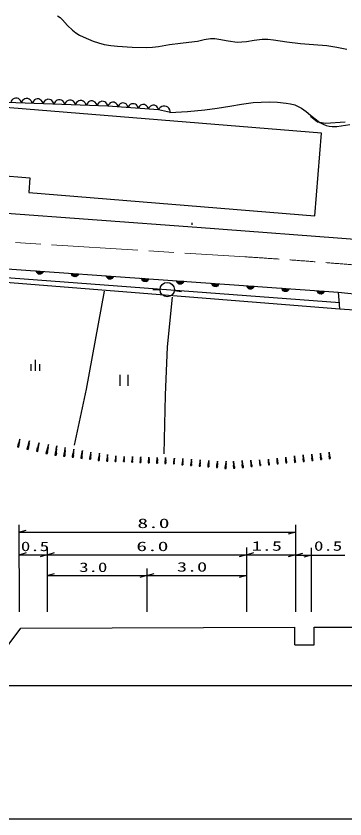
# Model space of a CAD drawing. Units: millimetres, scale not verified. Extents: x 40000 to 680000, y 20000 to 380000.
# Drawn here: x 497538 to 543152, y 205000 to 316202 of the extents above; entities that cross this region are included whole.
import ezdxf
from ezdxf.enums import TextEntityAlignment as Align

# ---------------------------------------------------------------- set-up
doc = ezdxf.new("R2010")
doc.units = ezdxf.units.MM
doc.header["$LTSCALE"] = 1000
doc.linetypes.add('CHAIN', pattern=[18.5, 12, -1.5, 3.5, -1.5])
for name, color, linetype, lineweight in [('M-BGD', 7, 'Continuous', 25), ('M-BMK', 2, 'CHAIN', 13), ('M-TTL-BAND', 7, 'Continuous', 25)]:
    doc.layers.add(name, color=color, linetype=linetype, lineweight=lineweight)
doc.styles.add('ＭＳ ゴシック', font='')
doc.styles.get('ＭＳ ゴシック').set_extended_font_data('MS Gothic')

# ---------------------------------------------------------------- blocks, each defined once
blk = doc.blocks.new('BUHIN41')
at = {"color": 7, "linetype": 'Continuous', "lineweight": 25}
for p, q in [((43, -432), (-36, 360)), ((-34, 155), (25, -434)), ((2, 159), (61, -430)), ((12, -435), (-26, -57)), ((-26, -263), (-9, -437)), ((79, -429), (41, -50)), ((79, -252), (97, -427))]:
    blk.add_line(p, q, dxfattribs=at)
blk.add_lwpolyline([(114, -441), (-45, 448), (-25, -455)], close=True, dxfattribs=at)
blk = doc.blocks.new('BUHIN42')
at = {"color": 7, "linetype": 'Continuous', "lineweight": 25}
for p, q in [((38, -384), (-32, 320)), ((-30, 138), (22, -386)), ((2, 141), (54, -383)), ((10, -387), (-23, -51)), ((-23, -233), (-8, -389)), ((70, -381), (37, -45)), ((71, -224), (86, -379))]:
    blk.add_line(p, q, dxfattribs=at)
blk.add_lwpolyline([(101, -392), (-40, 398), (-22, -404)], close=True, dxfattribs=at)
blk = doc.blocks.new('BUHIN43')
at = {"color": 7, "linetype": 'Continuous', "lineweight": 25}
for p, q in [((48, -480), (-40, 401)), ((-37, 172), (28, -482)), ((3, 176), (68, -478)), ((13, -484), (-29, -63)), ((-29, -292), (-9, -486)), ((88, -476), (46, -56)), ((88, -280), (107, -474))]:
    blk.add_line(p, q, dxfattribs=at)
blk.add_lwpolyline([(127, -490), (-49, 498), (-28, -505)], close=True, dxfattribs=at)
blk = doc.blocks.new('BUHIN45')
at = {"color": 7, "linetype": 'Continuous', "lineweight": 25}
for p, q in [((-5, 158), (-54, -431)), ((-36, -433), (30, 361)), ((31, 155), (-18, -434)), ((-73, -254), (-88, -428)), ((-67, -430), (-36, -51)), ((0, -436), (31, -57)), ((32, -262), (18, -437))]:
    blk.add_line(p, q, dxfattribs=at)
blk.add_lwpolyline([(32, -454), (37, 448), (-107, -443)], close=True, dxfattribs=at)
blk = doc.blocks.new('BUHIN47')
at = {"color": 7, "linetype": 'Continuous', "lineweight": 25}
for p, q in [((-10, 141), (-32, -385)), ((-16, -386), (13, 322)), ((22, 139), (0, -386)), ((-56, -228), (-62, -384)), ((-44, -385), (-30, -47)), ((16, -387), (30, -49)), ((38, -232), (32, -388))]:
    blk.add_line(p, q, dxfattribs=at)
blk.add_lwpolyline([(45, -402), (17, 400), (-79, -397)], close=True, dxfattribs=at)
blk = doc.blocks.new('BUHIN50')
at = {"color": 7, "linetype": 'Continuous', "lineweight": 25}
for p, q in [((1, 176), (-79, -476)), ((-59, -479), (49, 400)), ((41, 171), (-39, -481)), ((-92, -278), (-116, -472)), ((-93, -475), (-42, -55)), ((-19, -484), (32, -64)), ((25, -293), (1, -486))]:
    blk.add_line(p, q, dxfattribs=at)
blk.add_lwpolyline([(16, -506), (61, 496), (-138, -487)], close=True, dxfattribs=at)
blk = doc.blocks.new('BUHIN51')
at = {"color": 7, "linetype": 'Continuous', "lineweight": 25}
for p, q in [((2, 194), (-86, -524)), ((-65, -527), (54, 439)), ((45, 188), (-43, -529)), ((-101, -306), (-127, -519)), ((-103, -522), (-46, -61)), ((-21, -532), (36, -71)), ((27, -322), (1, -535))]:
    blk.add_line(p, q, dxfattribs=at)
blk.add_lwpolyline([(18, -556), (67, 546), (-152, -536)], close=True, dxfattribs=at)
blk = doc.blocks.new('BUHIN55')
at = {"color": 7, "linetype": 'Continuous', "lineweight": 25}
for p, q in [((24, 210), (-154, -559)), ((-130, -564), (109, 471)), ((71, 199), (-107, -570)), ((-145, -321), (-197, -549)), ((-171, -555), (-57, -61)), ((-83, -575), (31, -81)), ((-7, -352), (-60, -580))]:
    blk.add_line(p, q, dxfattribs=at)
blk.add_lwpolyline([(-44, -606), (135, 585), (-226, -564)], close=True, dxfattribs=at)
blk = doc.blocks.new('BUHIN118')
at = {"color": 7, "linetype": 'Continuous', "lineweight": 25}
for p, q in [((469, -96), (-478, -29)), ((-458, -93), (440, -156)), ((398, -216), (-422, -158)), ((-382, -224), (344, -275)), ((280, -333), (-324, -290)), ((-211, -361), (161, -387))]:
    blk.add_line(p, q, dxfattribs=at)
blk.add_lwpolyline([(499, -35), (451, -147), (387, -240), (282, -343), (168, -395), (48, -424), (-107, -413), (-221, -368), (-327, -300), (-416, -184), (-469, -82), (-499, 35)], close=True, dxfattribs=at)
blk = doc.blocks.new('BUHIN147')
at = {"color": 7, "linetype": 'Continuous', "lineweight": 25}
for p, q in [((-600, 154), (-600, -746)), ((0, 750), (0, -750)), ((600, 154), (600, -746))]:
    blk.add_line(p, q, dxfattribs=at)
blk = doc.blocks.new('BUHIN266')
at = {"color": 7, "linetype": 'Continuous', "lineweight": 25}
blk.add_lwpolyline([(702, -53), (661, 113), (587, 256), (462, 420), (314, 516), (153, 581), (-64, 598), (-233, 557), (-394, 485), (-542, 341), (-633, 210), (-702, 53)], dxfattribs=at)
blk = doc.blocks.new('BUHIN341')
at = {"color": 7, "linetype": 'Continuous', "lineweight": 25}
blk.add_lwpolyline([(749, -27), (699, 147), (614, 296), (474, 466), (313, 562), (139, 625), (-93, 633), (-271, 583), (-439, 500), (-591, 340), (-682, 197), (-749, 27)], dxfattribs=at)
blk = doc.blocks.new('BUHIN346')
at = {"color": 7, "linetype": 'Continuous', "lineweight": 25}
for p, q in [((-578, 750), (-578, -750)), ((574, -750), (574, 750))]:
    blk.add_line(p, q, dxfattribs=at)
blk = doc.blocks.new('BUHIN352')
at = {"color": 7, "linetype": 'Continuous', "lineweight": 25}
blk.add_circle((0, 0), 995, dxfattribs=at)
blk = doc.blocks.new('BUHIN373')
at = {"color": 7, "linetype": 'Continuous', "lineweight": 25}
blk.add_line((0, 0), (1000, 288), dxfattribs=at)
blk = doc.blocks.new('BUHIN374')
at = {"color": 7, "linetype": 'Continuous', "lineweight": 25}
blk.add_line((0, 0), (-1000, -288), dxfattribs=at)

msp = doc.modelspace()

# ---------------------------------------------------------------- linework, layer by layer
at = {"layer": 'M-BGD'}
for p, q in [((510271, 303733), (490808, 304448)), ((539917, 299964), (490908, 303947)), ((517289, 303205), (510271, 303733)), ((518949, 302828), (517289, 303205)), ((538356, 302354), (539357, 301536)), ((539357, 301536), (540448, 301354)), ((540448, 301354), (543177, 301536)), ((538989, 288548), (539917, 299964)), ((490144, 294546), (499457, 293789)), ((499457, 293789), (499293, 291775)), ((499293, 291775), (538989, 288548)), ((486894, 289562), (522621, 286948)), ((521912, 287563), (521934, 287302)), ((522621, 286948), (553089, 284674)), ((483793, 282076), (542219, 277951)), ((487542, 280618), (542463, 276547)), ((486966, 280061), (542431, 275662)), ((509737, 278087), (507282, 264547)), ((517498, 278305), (516498, 278297)), ((519490, 278184), (520481, 278054)), ((519208, 277245), (518507, 270370)), ((542199, 277948), (562489, 275925)), ((542218, 277951), (542412, 275662)), ((542437, 275657), (551987, 274913)), ((518507, 270370), (518226, 263705)), ((507282, 264547), (505598, 256760)), ((518226, 263705), (518016, 255567)), ((497792, 256555), (497897, 257008)), ((497971, 257256), (497808, 256551)), ((497830, 256546), (498049, 257495)), ((498014, 257246), (497851, 256541)), ((497873, 256536), (497977, 256989)), ((497816, 256769), (497768, 256560)), ((497942, 256740), (497894, 256531)), ((501751, 255888), (501694, 255641)), ((501722, 255635), (501846, 256170)), ((501934, 256463), (501741, 255630)), ((501767, 255625), (502025, 256746)), ((501984, 256452), (501792, 255619)), ((501817, 255613), (501941, 256148)), ((501900, 255854), (501843, 255607)), ((502975, 255401), (503042, 255946)), ((503099, 256247), (502995, 255399)), ((503020, 255395), (503160, 256537)), ((503150, 256241), (503046, 255392)), ((503072, 255389), (503139, 255934)), ((504176, 255264), (504238, 255767)), ((504290, 256045), (504194, 255262)), ((504218, 255259), (504347, 256313)), ((504338, 256039), (504242, 255256)), ((502977, 255656), (502946, 255405)), ((503129, 255638), (503098, 255386)), ((504178, 255499), (504150, 255267)), ((504266, 255253), (504327, 255756)), ((504318, 255482), (504290, 255250)), ((510133, 254752), (510126, 254577)), ((510146, 254576), (510162, 254956)), ((510184, 255167), (510160, 254575)), ((510178, 254575), (510211, 255370)), ((510220, 255165), (510196, 254574)), ((510214, 254573), (510229, 254953)), ((510239, 254748), (510231, 254572)), ((512460, 254498), (512472, 254794)), ((512490, 254958), (512471, 254498)), ((512485, 254497), (512510, 255116)), ((512518, 254957), (512499, 254497)), ((512513, 254496), (512525, 254792)), ((519453, 254718), (519409, 254194)), ((519425, 254192), (519484, 254898)), ((519485, 254715), (519441, 254191)), ((512450, 254636), (512444, 254499)), ((512532, 254632), (512527, 254496)), ((519392, 254352), (519379, 254196)), ((519397, 254195), (519426, 254531)), ((519457, 254190), (519485, 254526)), ((519486, 254344), (519473, 254188)), ((526545, 253765), (526528, 253571)), ((526551, 253569), (526586, 253990)), ((526620, 254223), (526566, 253568)), ((526586, 253566), (526659, 254448)), ((526660, 254219), (526606, 253564)), ((526625, 253563), (526661, 253984)), ((526662, 253755), (526645, 253561)), ((498034, 233708), (497953, 245730)), ((497953, 244730), (536296, 244730)), ((536296, 245730), (536296, 233670)), ((501877, 242596), (501877, 233708)), ((529491, 242596), (529491, 235476)), ((538466, 242538), (538466, 233670)), ((497981, 241596), (501877, 241596)), ((501877, 241596), (529491, 241596)), ((529491, 241596), (536296, 241596)), ((536295, 241538), (543126, 241538)), ((515684, 239707), (515684, 233708)), ((529491, 239707), (529491, 233708)), ((501877, 238707), (515684, 238707)), ((515684, 238707), (529491, 238707)), ((493761, 225497), (498218, 231439)), ((498218, 231439), (536202, 231580)), ((536202, 229104), (536202, 231580)), ((538890, 231580), (546105, 231580)), ((538890, 229104), (538890, 231580)), ((536202, 229104), (538890, 229104)), ((335242, 223477), (527926, 223477)), ((527926, 223477), (559078, 223477))]:
    msp.add_line(p, q, dxfattribs=at)
for points in [[(503302, 316241), (503656, 315983), (503990, 315662), (504674, 314915), (505383, 314229), (505836, 313878), (506334, 313570), (507260, 313132), (508219, 312745), (508981, 312481), (509758, 312276), (510683, 312125), (511618, 312034), (513633, 311902), (515638, 311832), (516451, 311880), (517271, 311988), (518799, 312253), (520334, 312458), (521518, 312571), (522696, 312745), (523609, 312941), (524521, 313075), (525083, 313077), (525656, 313017), (526934, 312783), (528224, 312607), (528848, 312619), (529482, 312693), (530562, 312875), (531652, 312996), (532444, 312982), (533247, 312906), (535104, 312619), (536965, 312392), (538796, 312284), (540625, 312115), (542020, 311907), (543414, 311637)], [(518949, 302828), (518930, 303033), (518867, 303217), (518747, 303437), (518587, 303578), (518406, 303684), (518149, 303743), (517940, 303725), (517734, 303667), (517531, 303521), (517399, 303381), (517289, 303205)], [(518883, 302828), (521304, 302988), (523720, 303208), (525445, 303435), (527174, 303725), (528793, 303995), (530424, 304207), (531523, 304286), (532628, 304304), (533794, 304261), (534982, 304156), (535601, 304051), (536208, 303886), (536682, 303695), (537137, 303446), (537762, 302998), (538373, 302484), (539009, 301948), (539687, 301456), (540111, 301217), (540551, 301038), (540969, 300934), (541400, 300889), (542013, 300904), (542641, 300979), (543842, 301184)]]:
    msp.add_lwpolyline(points, dxfattribs=at)
for points in [[(497908, 256508), (498073, 257599), (497742, 256547)], [(501860, 255580), (502054, 256869), (501663, 255625)], [(503118, 255361), (503176, 256663), (502918, 255385)], [(504308, 255227), (504361, 256429), (504123, 255249)], [(510247, 254556), (510214, 255458), (510107, 254562)], [(512538, 254483), (512513, 255185), (512430, 254487)], [(519486, 254173), (519491, 254976), (519362, 254183)], [(526661, 253542), (526667, 254545), (526507, 253555)]]:
    msp.add_lwpolyline(points, close=True, dxfattribs=at)
at = {"layer": 'M-BMK'}
msp.add_line((465541, 286847), (529368, 282836), dxfattribs=at)
msp.add_arc((486653, -394335), 678530, 84.43455, 86.40101, dxfattribs=at)
at = {"layer": 'M-TTL-BAND'}
msp.add_line((40000, 205000), (579000, 205000), dxfattribs=at)

# ---------------------------------------------------------------- block references
at = {"layer": 'M-BGD', "rotation": 359.99994}
for name, p in [('BUHIN341', (497545, 304200)), ('BUHIN341', (499043, 304145)), ('BUHIN341', (500540, 304090)), ('BUHIN341', (502037, 304035)), ('BUHIN341', (503534, 303980)), ('BUHIN341', (505031, 303926)), ('BUHIN341', (506528, 303871)), ('BUHIN341', (508025, 303816)), ('BUHIN341', (509523, 303761)), ('BUHIN266', (510973, 303680)), ('BUHIN266', (512376, 303575)), ('BUHIN266', (513780, 303469)), ('BUHIN266', (515184, 303363)), ('BUHIN266', (516587, 303258)), ('BUHIN118', (500834, 280873)), ('BUHIN118', (505703, 280530)), ('BUHIN118', (510572, 280186)), ('BUHIN118', (515440, 279842)), ('BUHIN352', (518498, 278314)), ('BUHIN118', (520309, 279498)), ('BUHIN118', (525178, 279154)), ('BUHIN118', (530047, 278811)), ('BUHIN118', (534915, 278467)), ('BUHIN118', (539784, 278123)), ('BUHIN147', (500175, 267827)), ('BUHIN346', (512525, 265744)), ('BUHIN55', (499269, 256787)), ('BUHIN55', (500588, 256512)), ('BUHIN51', (505481, 255658)), ('BUHIN51', (506675, 255487)), ('BUHIN50', (507868, 255317)), ('BUHIN41', (541001, 255349)), ('BUHIN50', (509062, 255146)), ('BUHIN47', (511346, 254891)), ('BUHIN47', (513652, 254796)), ('BUHIN47', (514805, 254758)), ('BUHIN47', (515959, 254719)), ('BUHIN47', (517112, 254680)), ('BUHIN47', (518266, 254641)), ('BUHIN45', (520652, 254487)), ('BUHIN45', (521847, 254397)), ('BUHIN45', (523041, 254307)), ('BUHIN45', (524236, 254218)), ('BUHIN43', (528942, 254167)), ('BUHIN41', (530151, 254257)), ('BUHIN42', (531360, 254347)), ('BUHIN42', (532567, 254450)), ('BUHIN42', (533772, 254578)), ('BUHIN42', (534977, 254707)), ('BUHIN41', (536181, 254835)), ('BUHIN41', (537386, 254964)), ('BUHIN41', (538591, 255092)), ('BUHIN41', (539796, 255221)), ('BUHIN45', (525430, 254128)), ('BUHIN43', (527734, 254077)), ('BUHIN373', (497933, 244720)), ('BUHIN374', (536296, 244730)), ('BUHIN373', (497975, 241592)), ('BUHIN374', (501877, 241596)), ('BUHIN373', (501877, 241596)), ('BUHIN374', (529491, 241596)), ('BUHIN373', (529491, 241596)), ('BUHIN374', (536296, 241596)), ('BUHIN373', (536295, 241538)), ('BUHIN374', (538466, 241538)), ('BUHIN373', (501877, 238707)), ('BUHIN374', (515684, 238707)), ('BUHIN373', (515684, 238707)), ('BUHIN374', (529491, 238707))]:
    msp.add_blockref(name, p, dxfattribs=at)

# ---------------------------------------------------------------- texts
at = {"layer": 'M-BGD', "style": 'ＭＳ ゴシック'}
for s, width, p in [('8.0', 1.65, (514372, 244892)), ('0.5', 1.45, (498213, 241700)), ('6.0', 1.65, (514223, 241700)), ('1.5', 1.55, (530233, 241750)), ('0.5', 1.45, (538861, 241750)), ('3.0', 1.45, (506293, 238807)), ('3.0', 1.55, (519859, 238857))]:
    msp.add_text(s, height=1320, dxfattribs=dict(at, width=width)).set_placement(p, align=Align.BOTTOM_LEFT)

doc.saveas('drawing.dxf')
